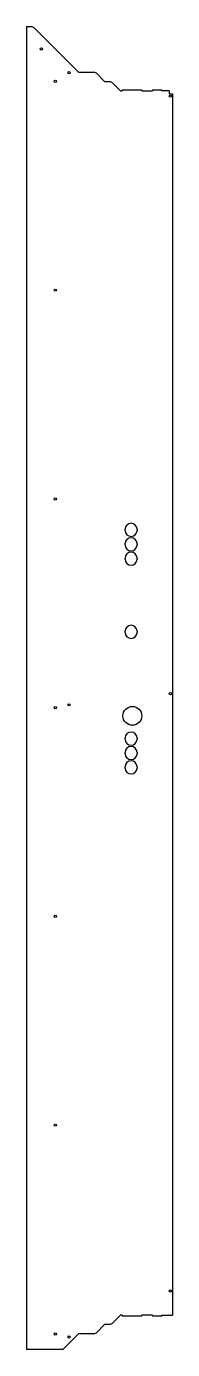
# Model space of a CAD drawing. Header units: millimetres. Extents: x -24 to 208, y -949 to 1165.
import ezdxf

# ---------------------------------------------------------------- set-up
doc = ezdxf.new("R2010")
doc.units = ezdxf.units.MM

msp = doc.modelspace()

# ---------------------------------------------------------------- linework, layer by layer
at = {"color": 7, "linetype": 'Continuous', "lineweight": 25}
for p, q in [((-23.7, 1164.8), (-23.7, -949)), ((-23.7, 1164.8), (-15.9, 1164.8)), ((-11.9, 1162.8), (-15.9, 1164.8)), ((-11.9, 1162.8), (58.9, 1092)), ((58.9, 1092), (83.4, 1092)), ((87.4, 1090), (83.4, 1092)), ((87.4, 1090), (100.4, 1077)), ((100.4, 1077), (109, 1077)), ((113, 1075), (109, 1077)), ((113, 1075), (126, 1062)), ((126, 1062), (128.6, 1062)), ((128.6, 1063.2), (128.6, 1062)), ((159.6, 1063.2), (128.6, 1063.2)), ((159.6, 1062), (159.6, 1063.2)), ((159.6, 1062), (176.6, 1062)), ((176.6, 1063.2), (176.6, 1062)), ((191.6, 1063.2), (176.6, 1063.2)), ((191.6, 1062), (191.6, 1063.2)), ((203.4, 1062), (191.6, 1062)), ((203.4, 1062), (203.4, 1057)), ((203.4, 1057), (208.4, 1057)), ((208.4, 1057), (208.4, -894)), ((133.1, 359.6), (133.1, 361.6)), ((152.1, 361.6), (152.1, 359.6)), ((133.1, 336.6), (133.1, 338.6)), ((152.1, 338.6), (152.1, 336.6)), ((133.1, 313.6), (133.1, 315.6)), ((152.1, 315.6), (152.1, 313.6)), ((133.1, 196.6), (133.1, 198.6)), ((152.1, 198.6), (152.1, 196.6)), ((133.1, 26.1), (133.1, 28.1)), ((152.1, 28.1), (152.1, 26.1)), ((133.1, 3), (133.1, 5)), ((152.1, 5), (152.1, 3)), ((133.1, -19.9), (133.1, -17.9)), ((152.1, -17.9), (152.1, -19.9)), ((109, -909), (113, -907)), ((126, -894), (113, -907)), ((128.6, -894), (126, -894)), ((128.6, -894), (128.6, -895.1)), ((128.6, -895.1), (159.6, -895.1)), ((176.6, -894), (159.6, -894)), ((159.6, -895.1), (159.6, -894)), ((176.6, -894), (176.6, -895.1)), ((176.6, -895.1), (191.6, -895.1)), ((191.6, -894), (208.4, -894)), ((191.6, -895.1), (191.6, -894)), ((58.9, -924), (33.9, -949)), ((83.4, -924), (58.9, -924)), ((83.4, -924), (87.4, -922)), ((100.4, -909), (87.4, -922)), ((109, -909), (100.4, -909)), ((33.9, -949), (-23.7, -949))]:
    msp.add_line(p, q, dxfattribs=at)
for centre, radius in [((-0.1, 1129), 1.8), ((21.9, 1077), 1.8), ((44, 1091), 1.8), ((205.1, 1053.5), 1.8), ((21.9, 743.5), 1.8), ((21.9, 410.1), 1.8), ((205.1, 99), 1.8), ((21.9, 76.5), 1.8), ((44, 81), 1.8), ((144.6, 63.5), 15), ((21.9, -256.9), 1.8), ((21.9, -590.5), 1.8), ((205.1, -855.5), 1.8), ((21.9, -924), 1.8), ((44, -929), 1.8)]:
    msp.add_circle(centre, radius, dxfattribs=at)
for centre, start, end in [((142.6, 361.6), 0, 180), ((142.6, 359.6), 180, 0), ((142.6, 338.6), 0, 180), ((142.6, 336.6), 180, 0), ((142.6, 315.6), 0, 180), ((142.6, 313.6), 180, 0), ((142.6, 198.6), 0, 180), ((142.6, 196.6), 180, 0), ((142.6, 28.1), 0, 180), ((142.6, 26.1), 180, 0), ((142.6, 5), 0, 180), ((142.6, 3), 180, 0), ((142.6, -17.9), 0, 180), ((142.6, -19.9), 180, 0)]:
    msp.add_arc(centre, 9.5, start, end, dxfattribs=at)

doc.saveas('drawing.dxf')
